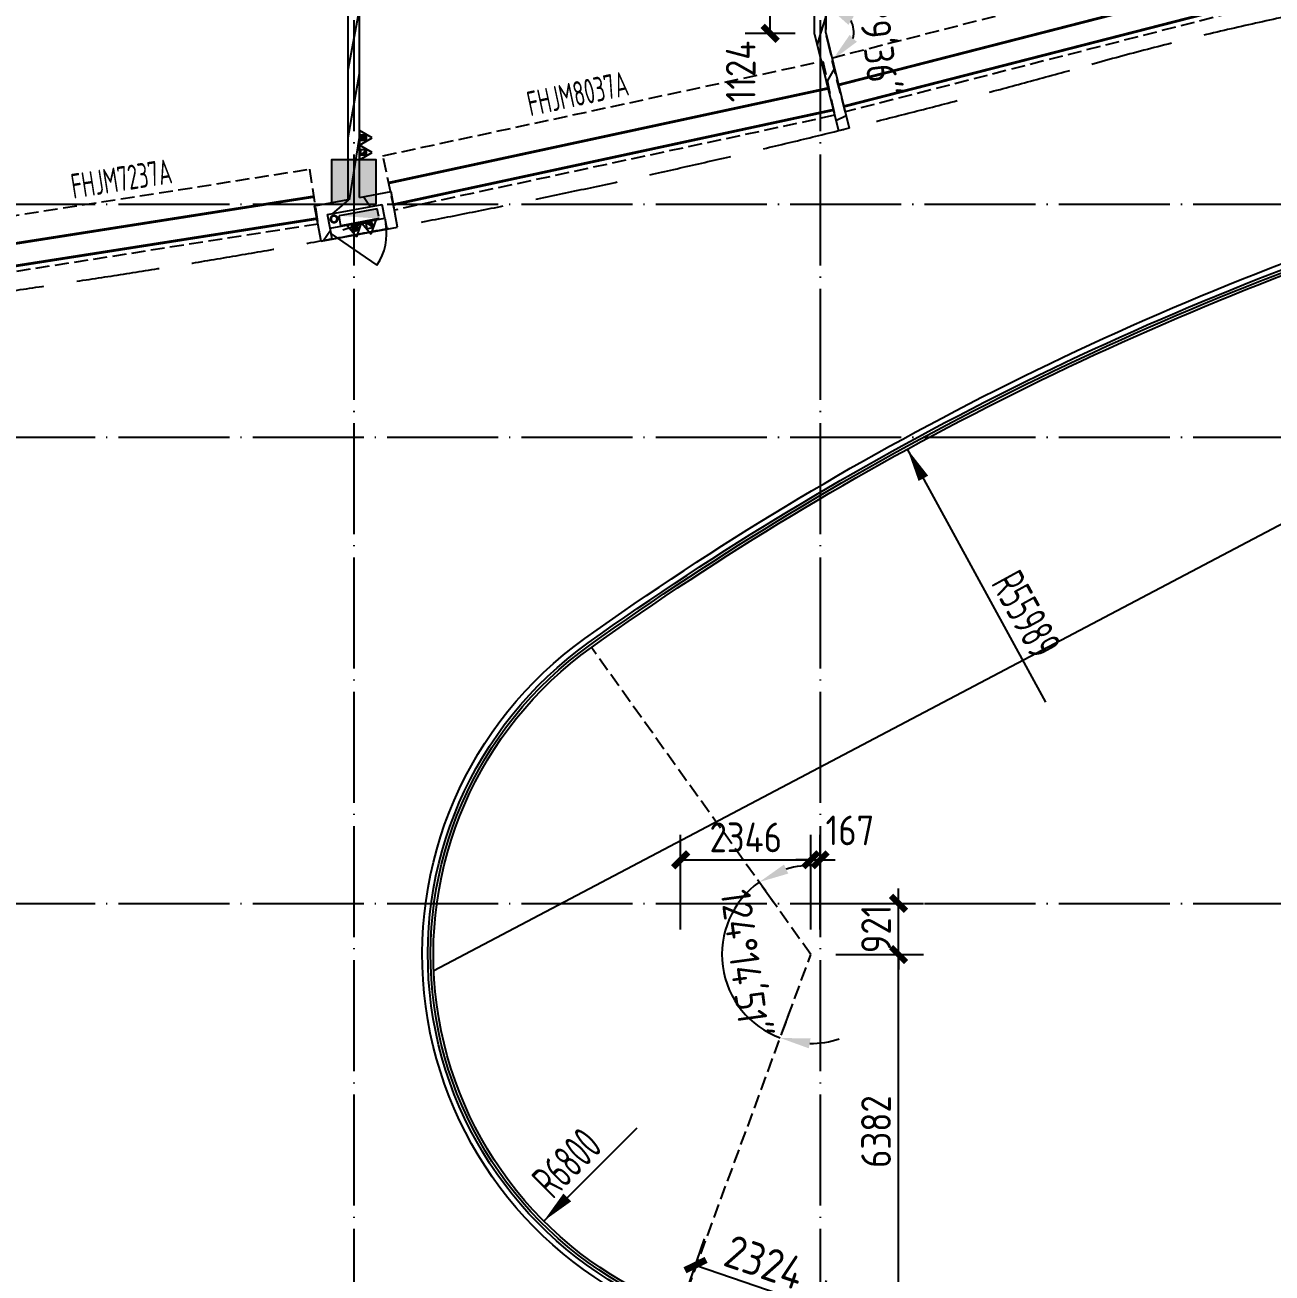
# Model space of a CAD drawing. Header units: inches. Extents: x 0 to 1813292486, y 0 to 3473589894.
# Drawn here: x 600542761 to 600565225, y 3473237557 to 3473260046 of the extents above; entities that cross this region are included whole.
import ezdxf
from ezdxf.enums import TextEntityAlignment as Align
from ezdxf.xclip import XClip

# ---------------------------------------------------------------- set-up
doc = ezdxf.new("R2010")
doc.units = ezdxf.units.IN
doc.header["$LTSCALE"] = 1000
doc.header["$MEASUREMENT"] = 0
doc.header["$XCLIPFRAME"] = 2
for name, pattern in [('AX-MALL-GIRD-200$0$DOTE', [2.4200000000000004, 2, -0.2, 0.02, -0.2]), ('AX-MALL-WALL-P02-QT$0$Ax-Dxs-Wall-P01-150$0$DASH', [0.35, 0.25, -0.1]), ('AX-MALL-WALL-P02-QT$0$DASH', [0.35, 0.25, -0.1]), ('AX-MALL-ZTKD-P02$0$DASH', [0.35, 0.25, -0.1])]:
    doc.linetypes.add(name, pattern=pattern)
for name, color, linetype in [('A-Anno-Note', 241, 'Continuous'), ('AX-MALL-DIM-P02$0$A-Anno-Dims', 3, 'Continuous'), ('AX-MALL-DIM-P02$0$A-Detl-Thin', 131, 'Continuous'), ('AX-MALL-GIRD-200$0$A-Grid', 222, 'AX-MALL-GIRD-200$0$DOTE'), ('AX-MALL-P02-200$0$A-Anno-Note', 241, 'Continuous'), ('AX-MALL-WALL-P02$0$A-Anno-Note', 241, 'Continuous'), ('AX-MALL-WALL-P02-QT$0$A-Detl-Fine', 152, 'Continuous'), ('AX-MALL-WALL-P02-QT$0$A-Detl-Thin', 131, 'Continuous'), ('AX-MALL-WALL-P02-QT$0$A-Hdrl', 31, 'Continuous'), ('AX-MALL-WALL-P02-QT$0$A-Wall', 2, 'Continuous'), ('AX-MALL-WALL-P02-QT$0$A-Wall-Patt', 13, 'Continuous'), ('AX-MALL-WALL-P02-QT$0$A-Wind', 4, 'Continuous'), ('AX-MALL-WORD-P02$0$A-Wind-Iden', 11, 'Continuous'), ('AX-MALL-ZTKD-P02$0$A-Anno-Dims', 3, 'Continuous'), ('AX-MALL-ZTKD-P02$0$A-Anno-Note', 241, 'Continuous'), ('AX-MALL-ZTKD-P02$0$A-Detl-Patt', 8, 'Continuous'), ('AX-MALL-ZTKD-P02$0$A-Detl-Thin', 131, 'Continuous'), ('PX-MALL-P02-LG$0$P-Exsh', 31, 'Continuous'), ('PX-MALL-P02-LG$0$P-Hydt-Boxx', 221, 'Continuous'), ('PX-MALL-P02-LG$0$P-Hydt-Pipe', 221, 'Continuous'), ('PX-MALL-P02-LG$0$P-Pipe-Risr', 7, 'Continuous'), ('PX-MALL-P02-LG$0$P-Pipe-Risr-Arch', 6, 'Continuous'), ('PX-MALL-P02-LG$0$P-Pipe-Risr-W100', 6, 'Continuous'), ('PX-MALL-P02-LG$0$P-Pipe-Risr-W50', 6, 'Continuous'), ('SX-MALL-WALL-L-1F~2F$0$S-COLU-LSZ', 30, 'Continuous'), ('SX-MALL-WALL-L-1F~2F$0$S-PATT-BMCO', 7, 'Continuous')]:
    doc.layers.add(name, color=color, linetype=linetype)
doc.styles.add('AX-MALL-DIM-P02$0$_TCH_DIM_T3', font='gbenor.shx')
doc.styles.add('AX-MALL-WORD-P02$0$_TCH_WINDOW', font='gbenor.shx', dxfattribs={"bigfont": 'gbcbig.shx'})
doc.styles.add('AX-MALL-ZTKD-P02$0$_TCH_DIM', font='gbenor.shx')
doc.styles.add('AX-MALL-ZTKD-P02$0$_TCH_DIM_T3', font='gbenor.shx')
doc.styles.add('PX-MALL-P02-LG$0$jzfz', font='gbenor.shx', dxfattribs={"bigfont": 'gbcbig.shx'})
doc.dimstyles.new('AX-MALL-DIM-P02$0$_TCH_ARCH&&180', dxfattribs={"dimtxt": 535.5, "dimasz": 270, "dimexe": 450, "dimexo": 450, "dimgap": 137.25, "dimtad": 1, "dimdec": 0, "dimzin": 0, "dimdsep": 46, "dimtxsty": 'AX-MALL-DIM-P02$0$_TCH_DIM_T3', "dimblk": 'AX-MALL-DIM-P02$0$_ArchTick', "dimcen": 0.09, "dimclrt": 7, "dimazin": 2, "dimtfac": 1, "dimtdec": 0, "dimtix": 1, "dimtmove": 2, "dimatfit": 3, "dimfxl": 500, "dimtolj": 1, "dimtzin": 0, "dimarcsym": 0})
doc.dimstyles.new('AX-MALL-DIM-P02$0$_TCH_ARROW&&180', dxfattribs={"dimtxt": 535.5, "dimasz": 540, "dimexe": 450, "dimexo": 450, "dimgap": 137.25, "dimtad": 1, "dimdec": 0, "dimzin": 0, "dimdsep": 46, "dimtxsty": 'AX-MALL-DIM-P02$0$_TCH_DIM_T3', "dimcen": 0.09, "dimclrt": 7, "dimaunit": 1, "dimadec": 3, "dimazin": 2, "dimtfac": 1, "dimtdec": 0, "dimtix": 1, "dimtmove": 2, "dimatfit": 3, "dimfxl": 500, "dimtolj": 1, "dimtzin": 0, "dimarcsym": 0})
doc.dimstyles.new('AX-MALL-ZTKD-P02$0$_TCH_ARCH&&180', dxfattribs={"dimtxt": 535.5, "dimasz": 270, "dimexe": 450, "dimexo": 450, "dimgap": 137.25, "dimtad": 1, "dimdec": 0, "dimzin": 0, "dimdsep": 46, "dimtxsty": 'AX-MALL-ZTKD-P02$0$_TCH_DIM_T3', "dimblk": 'AX-MALL-ZTKD-P02$0$_ArchTick', "dimcen": 0.09, "dimclrt": 7, "dimazin": 2, "dimtfac": 1, "dimtdec": 0, "dimtix": 1, "dimtmove": 2, "dimatfit": 3, "dimfxl": 500, "dimtolj": 1, "dimtzin": 0, "dimarcsym": 0})
doc.dimstyles.new('AX-MALL-ZTKD-P02$0$_TCH_ARCH&&200', dxfattribs={"dimtxt": 595, "dimasz": 300, "dimexe": 500, "dimexo": 500, "dimgap": 152.5, "dimtad": 1, "dimdec": 0, "dimzin": 0, "dimdsep": 46, "dimtxsty": 'AX-MALL-ZTKD-P02$0$_TCH_DIM_T3', "dimblk": 'AX-MALL-ZTKD-P02$0$_ArchTick', "dimcen": 0.09, "dimclrt": 7, "dimazin": 2, "dimtfac": 1, "dimtdec": 0, "dimtix": 1, "dimtmove": 2, "dimatfit": 3, "dimfxl": 500, "dimtolj": 1, "dimtzin": 0, "dimarcsym": 0})
doc.dimstyles.new('AX-MALL-ZTKD-P02$0$_TCH_ARROW&&180', dxfattribs={"dimtxt": 535.5, "dimasz": 540, "dimexe": 450, "dimexo": 450, "dimgap": 137.25, "dimtad": 1, "dimdec": 0, "dimzin": 0, "dimdsep": 46, "dimtxsty": 'AX-MALL-ZTKD-P02$0$_TCH_DIM_T3', "dimcen": 0.09, "dimclrt": 7, "dimaunit": 1, "dimadec": 3, "dimazin": 2, "dimtfac": 1, "dimtdec": 0, "dimtix": 1, "dimtmove": 2, "dimatfit": 3, "dimfxl": 500, "dimtolj": 1, "dimtzin": 0, "dimarcsym": 0})
pattern_1 = [(45, (0, 359.0227), (-353.55353201463, 353.55353201463), [])]

# ---------------------------------------------------------------- blocks, each defined once
blk = doc.blocks.new('AX-MALL-WORD-P02')
at = {"layer": 'AX-MALL-WORD-P02$0$A-Wind-Iden', "style": 'AX-MALL-WORD-P02$0$_TCH_WINDOW', "width": 0.7}
for s, rotation, p in [('FHJM7237A', 348.4862933891796, (600364822.6608801, 3473126559.997302)), ('FHJM8037A', 351.7240299376373, (600373055.3607888, 3473125075.704239))]:
    blk.add_text(s, height=446.25, rotation=rotation, dxfattribs=at).set_placement(p)
blk = doc.blocks.new('AX-MALL-GIRD-200')
at = {"layer": 'AX-MALL-GIRD-200$0$A-Grid'}
for p, q in [((600234020.7437632, 3473175185.804002), (600591916.7478616, 3473041859.04072)), ((600232554.5538701, 3473171250.033786), (600590450.5579685, 3473037923.270504)), ((600385888.4862964, 3473168630.679744), (600347158.9473472, 3473064666.952662)), ((600393760.0267293, 3473165698.299957), (600355030.4877801, 3473061734.572876)), ((600229622.1740841, 3473163378.493353), (600587518.1781827, 3473030051.730071))]:
    blk.add_line(p, q, dxfattribs=at)
blk = doc.blocks.new('*U98')
at = {"layer": 'AX-MALL-WALL-P02-QT$0$A-Detl-Fine', "color": 152, "linetype": 'AX-MALL-WALL-P02-QT$0$Ax-Dxs-Wall-P01-150$0$DASH'}
blk.add_lwpolyline([(-999.9999999790073, 13635.24923957816), (-999.9999999748687, 5746.176491496289), (2.140598098776536e-08, 5746.176491492563), (1.726743903418537e-08, 13635.24923958189)], close=True, dxfattribs=at)
at = {"layer": 'AX-MALL-WALL-P02-QT$0$A-Detl-Thin', "linetype": 'AX-MALL-WALL-P02-QT$0$Ax-Dxs-Wall-P01-150$0$DASH', "const_width": 49.99999999999998}
for points in [[(-899.999999978594, 5746.176491492563), (-899.9999999827326, 13635.24923957444)], [(-499.9999999748687, 5746.176491496289), (-499.9999999790073, 13635.24923957816)]]:
    blk.add_lwpolyline(points, dxfattribs=at)
blk = doc.blocks.new('*U99')
at = {"layer": 'AX-MALL-WALL-P02-QT$0$A-Detl-Fine', "color": 152, "linetype": 'AX-MALL-WALL-P02-QT$0$Ax-Dxs-Wall-P01-150$0$DASH'}
blk.add_lwpolyline([(-999.9999999779741, 13912.59448297669), (-999.9999999746584, 5802.625231522861), (2.161630163755035e-08, 5802.625231519136), (1.830062501539942e-08, 13912.59448298042)], close=True, dxfattribs=at)
at = {"layer": 'AX-MALL-WALL-P02-QT$0$A-Detl-Thin', "linetype": 'AX-MALL-WALL-P02-QT$0$Ax-Dxs-Wall-P01-150$0$DASH', "const_width": 49.99999999999998}
for points in [[(-899.9999999783837, 5802.625231519136), (-899.9999999816994, 13912.59448297297)], [(-499.9999999746584, 5802.625231522861), (-499.9999999779741, 13912.59448297669)]]:
    blk.add_lwpolyline(points, dxfattribs=at)
blk = doc.blocks.new('*U100')
at = {"layer": 'AX-MALL-WALL-P02-QT$0$A-Detl-Fine', "color": 152, "linetype": 'AX-MALL-WALL-P02-QT$0$Ax-Dxs-Wall-P01-150$0$DASH'}
blk.add_lwpolyline([(-999.9999999814985, 12966.52592328282), (-999.999999975133, 5675.210546644857), (2.11416590900626e-08, 5675.210546641131), (1.47762193591916e-08, 12966.52592328654)], close=True, dxfattribs=at)
at = {"layer": 'AX-MALL-WALL-P02-QT$0$A-Detl-Thin', "linetype": 'AX-MALL-WALL-P02-QT$0$Ax-Dxs-Wall-P01-150$0$DASH', "const_width": 49.99999999999998}
for points in [[(-899.9999999788583, 5675.210546641131), (-899.9999999852238, 12966.52592327909)], [(-499.9999999751331, 5675.210546644857), (-499.9999999814985, 12966.52592328282)]]:
    blk.add_lwpolyline(points, dxfattribs=at)
blk = doc.blocks.new('SX-MALL-WALL-L-1F~2F')
at = {"layer": 'SX-MALL-WALL-L-1F~2F$0$S-PATT-BMCO'}
h = blk.add_hatch(color=256, dxfattribs=at)
h.dxf.hatch_style = 1
h.paths.add_polyline_path([(600369900.2195773, 3473124566.712145), (600370179.4938425, 3473125316.382663), (600369429.823325, 3473125595.656928), (600369150.5490599, 3473124845.986411)])
at = {"layer": 'SX-MALL-WALL-L-1F~2F$0$S-COLU-LSZ'}
blk.add_lwpolyline([(600369900.2195773, 3473124566.712145), (600370179.4938425, 3473125316.382663), (600369429.823325, 3473125595.656928), (600369150.5490599, 3473124845.986411)], close=True, dxfattribs=at)
blk = doc.blocks.new('SX-MALL-WALL-L-2F~3F')
ref = blk.add_blockref('SX-MALL-WALL-L-1F~2F', (0, 0))
XClip(ref).set_block_clipping_path([(600349769.7341375, 3473074679.418533), (600357001.7302529, 3473071985.287766), (600356499.8725733, 3473070638.124951), (600359302.5086629, 3473069594.060767), (600362345.1765132, 3473077761.653201), (600381551.4312518, 3473070606.759726), (600391553.7259278, 3473066880.611454), (600387749.827644, 3473056669.608357), (600391632.1759799, 3473055223.319679), (600395635.5522461, 3473065969.791956), (600406982.2408491, 3473061742.817497), (600403058.8006672, 3473051210.921831), (600412723.2437257, 3473047610.6332), (600445093.3740637, 3473134503.466942), (600393055.2444371, 3473153889.197227), (600387463.4997383, 3473138878.984498), (600380158.3525343, 3473141600.366193), (600382830.751978, 3473148774.027779), (600388210.8522022, 3473146769.782572), (600390696.2253517, 3473153441.399696), (600277474.697425, 3473195619.741203), (600273446.9822528, 3473184807.934726), (600257129.111771, 3473190886.82031), (600241575.9633431, 3473149136.690594), (600258197.8999482, 3473142944.531458), (600255239.7303221, 3473135003.762026), (600263182.3271956, 3473132044.911624), (600260741.6763649, 3473125493.34496), (600269350.4970673, 3473122286.306632), (600271511.1407766, 3473128086.235537), (600286270.1853781, 3473122588.058336), (600284109.5416689, 3473116788.129431), (600282580.7823727, 3473112684.400902), (600291840.7574171, 3473109234.788475), (600290827.7957876, 3473106515.642598), (600293360.405141, 3473105572.171298), (600294731.2544166, 3473109252.0137), (600323175.4764534, 3473098655.706329), (600321336.3302773, 3473093718.790065), (600344750.773286, 3473084996.222976), (600341987.4689643, 3473077578.540671), (600344583.6790427, 3473076611.376234), (600346015.5062013, 3473080454.904757), (600351201.5612961, 3473078522.947055)])
blk = doc.blocks.new('SX-MALL-WALL-2F~3F')
blk.add_blockref('SX-MALL-WALL-L-2F~3F', (0, 0))
blk = doc.blocks.new('AX-MALL-WALL-P02-QT$0$$DorLib2D$00000114')
at = {"color": 0}
blk.add_line((0.4999999999999964, 3.552713678800501e-15), (-0.2071067811864751, 0.7071067811864857), dxfattribs=at)
blk.add_arc((0.5000000000013856, -1.154631945610163e-12), 1.000000000001696, 135, 180, dxfattribs=at)
blk = doc.blocks.new('AX-MALL-WALL-P02-QT')
at = {"layer": 'AX-MALL-WALL-P02-QT$0$A-Wall-Patt'}
h = blk.add_hatch(dxfattribs=at)
h.set_pattern_fill('普通砖', color=256, scale=200, style=0)
h.set_pattern_definition(pattern_1)
h.paths.add_polyline_path([(600369543.2876168, 3473124737.049262), (600369661.0478497, 3473124784.061209), (600374611.1206317, 3473138071.800492), (600374493.5215685, 3473138329.036688), (600369460.7225039, 3473124819.230917)])
h = blk.add_hatch(dxfattribs=at)
h.set_pattern_fill('普通砖', color=256, scale=200, style=0)
h.set_pattern_definition(pattern_1)
h.paths.add_polyline_path([(600378372.833963, 3473124680.11037), (600378568.7252947, 3473124633.038206), (600381627.3836284, 3473132843.554748), (600381509.7845654, 3473133100.790944)])
h = blk.add_hatch(dxfattribs=at)
h.set_pattern_fill('普通砖', color=256, scale=200, style=0)
h.set_pattern_definition(pattern_1)
h.paths.add_polyline_path([(600368740.8239402, 3473124285.67719), (600368972.394834, 3473124448.080765), (600369015.6244086, 3473124694.314808), (600368853.2208339, 3473124925.885702)])
h = blk.add_hatch(dxfattribs=at)
h.set_pattern_fill('普通砖', color=256, scale=200, style=0)
h.set_pattern_definition(pattern_1)
h.paths.add_polyline_path([(600368853.2208339, 3473124925.885702), (600369015.6244086, 3473124694.314808), (600369508.0924972, 3473124607.855659), (600369543.287617, 3473124737.049262), (600369460.7225039, 3473124819.230917)])
h = blk.add_hatch(dxfattribs=at)
h.set_pattern_fill('普通砖', color=256, scale=200, style=0)
h.set_pattern_definition(pattern_1)
h.paths.add_polyline_path([(600369543.2876168, 3473124737.049262), (600369508.0924972, 3473124607.855659), (600370000.56058, 3473124521.39651), (600370232.1314738, 3473124683.800085), (600369661.0478497, 3473124784.061209)])
h = blk.add_hatch(dxfattribs=at)
h.set_pattern_fill('普通砖', color=256, scale=200, style=0)
h.set_pattern_definition(pattern_1)
h.paths.add_polyline_path([(600369957.3310056, 3473124275.162467), (600370119.7345803, 3473124043.591573), (600370232.1314738, 3473124683.800085), (600370000.56058, 3473124521.39651)])
h = blk.add_hatch(dxfattribs=at)
h.set_pattern_fill('普通砖', color=256, scale=200, style=0)
h.set_pattern_definition(pattern_1)
h.paths.add_polyline_path([(600378568.7252947, 3473124633.038206), (600378372.833963, 3473124680.11037), (600378166.9305595, 3473122898.317125), (600378365.6083838, 3473122875.357985)])
h = blk.add_hatch(dxfattribs=at)
h.set_pattern_fill('普通砖', color=256, scale=200, style=0)
h.set_pattern_definition(pattern_1)
h.paths.add_polyline_path([(600368740.8239402, 3473124285.67719), (600368937.8111745, 3473124251.093531), (600368972.394834, 3473124448.080765)])
h = blk.add_hatch(dxfattribs=at)
h.set_pattern_fill('普通砖', color=256, scale=200, style=0)
h.set_pattern_definition(pattern_1)
h.paths.add_polyline_path([(600369957.3310056, 3473124275.162467), (600369922.7473462, 3473124078.175233), (600370119.7345803, 3473124043.591573)])
at = {"layer": 'AX-MALL-WALL-P02-QT$0$A-Detl-Thin', "linetype": 'AX-MALL-WALL-P02-QT$0$DASH', "ltscale": 6}
blk.add_lwpolyline([(600413236.9034463, 3473110738.209711, 0.1421479601855037), (600382859.7389942, 3473122426.083426, -0.04773146423047056), (600354168.1120361, 3473127655.53654)], format="xyb", dxfattribs=at)
at = {"layer": 'AX-MALL-WALL-P02-QT$0$A-Detl-Thin'}
for points in [[(600369767.7318531, 3473102371.49379), (600367964.6814833, 3473103846.550219, -0.6024453027257787), (600370692.3427091, 3473115918.761879, -0.07717438678337105), (600387830.6479943, 3473117813.75493, -0.001719402908282986), (600387832.0219703, 3473117813.689812, -0.2492662085788735), (600394954.7520286, 3473113550.177399, -0.3165253542967977), (600393734.6337806, 3473099332.46014, -0.2124222314922861), (600387741.7898631, 3473096411.883018, -0.1667646970596117)], [(600369891.6548932, 3473102528.514149), (600368093.1062446, 3473103999.887767, -0.6023313618622366), (600370744.5606759, 3473115725.698977, -0.07717438678380464), (600387821.8667945, 3473117613.947797, -0.249214691975866), (600394782.6373634, 3473113448.297965, -0.3164939084309711), (600393581.4983156, 3473099461.105114, -0.2123272628802379), (600387737.7273809, 3473096611.863425, -0.1667159817688597)]]:
    blk.add_lwpolyline(points, format="xyb", close=True, dxfattribs=at)
at = {"layer": 'AX-MALL-WALL-P02-QT$0$A-Hdrl', "ltscale": 10}
for points in [[(600369829.6945316, 3473102450.003022), (600368028.8906273, 3473103923.221641, -0.6023889500779563), (600370718.4516927, 3473115822.230427, -0.0771743867829834), (600387826.2573948, 3473117713.851364, -0.2492311212833846), (600394868.5304997, 3473113499.509852, -0.003901151414221568), (600394868.9284191, 3473113498.838733, -0.3164994201084477), (600393658.0660437, 3473099396.782622, -0.2123638829802201), (600387740.1133784, 3473096511.885527, -0.1667435457491845)], [(600369860.6750095, 3473102489.258342), (600368060.9976183, 3473103961.555373, -0.6023603132695018), (600370731.5061842, 3473115773.964703, -0.07717438678312605), (600387824.0620944, 3473117663.89958, -0.2492311212932959), (600394825.7223529, 3473113473.674555, -0.3164994201064225), (600393619.7821817, 3473099428.943871, -0.2123628137701481), (600387738.3930068, 3473096561.855932, -0.1667251143197027)]]:
    blk.add_lwpolyline(points, format="xyb", close=True, dxfattribs=at)
at = {"layer": 'AX-MALL-WALL-P02-QT$0$A-Wall'}
for p, q in [((600369460.7225039, 3473124819.230917), (600374493.5215685, 3473138329.036688)), ((600369661.0478497, 3473124784.061209), (600374611.1206317, 3473138071.800492)), ((600378372.833963, 3473124680.11037), (600381509.7845654, 3473133100.790944)), ((600378568.7252947, 3473124633.038206), (600381627.3836284, 3473132843.554748)), ((600368740.8239402, 3473124285.67719), (600368853.2208339, 3473124925.885702)), ((600368853.2208339, 3473124925.885702), (600369460.7225039, 3473124819.230917)), ((600368972.394834, 3473124448.080765), (600369015.6244086, 3473124694.314808)), ((600369015.6244086, 3473124694.314808), (600369508.0924972, 3473124607.855659)), ((600369661.0478497, 3473124784.061209), (600370232.1314738, 3473124683.800085)), ((600370119.7345803, 3473124043.591573), (600370232.1314738, 3473124683.800085)), ((600378372.833963, 3473124680.11037), (600378166.9305595, 3473122898.317125)), ((600368937.8111745, 3473124251.093531), (600368972.394834, 3473124448.080765)), ((600369508.0924972, 3473124607.855659), (600370000.56058, 3473124521.39651)), ((600369957.3310056, 3473124275.162467), (600370000.56058, 3473124521.39651)), ((600378568.7252947, 3473124633.038206), (600378365.6083838, 3473122875.357985)), ((600368740.8239402, 3473124285.67719), (600368937.8111745, 3473124251.093531)), ((600369957.3310056, 3473124275.162467), (600369922.7473462, 3473124078.175233)), ((600369922.7473462, 3473124078.175233), (600370119.7345803, 3473124043.591573)), ((600378365.6083838, 3473122875.357985), (600378166.9305595, 3473122898.317125))]:
    blk.add_line(p, q, dxfattribs=at)
at = {"layer": 'AX-MALL-WALL-P02-QT$0$A-Wind'}
for p, q in [((600368972.394834, 3473124448.080765), (600369957.3310058, 3473124275.162467)), ((600368937.8111744, 3473124251.093531), (600369922.7473462, 3473124078.175233))]:
    blk.add_line(p, q, dxfattribs=at)
at = {"layer": 'AX-MALL-WALL-P02-QT$0$A-Detl-Thin'}
blk.add_blockref('SX-MALL-WALL-2F~3F', (0, 0), dxfattribs=at)
at = {"layer": 'AX-MALL-WALL-P02-QT$0$A-Detl-Thin', "color": 5, "xscale": -1}
for name, p, rotation in [('*U100', (600356289.1216984, 3473128161.860619), 258.4862933640163), ('*U99', (600364575.5712051, 3473126174.047838), 261.7240299097404), ('*U98', (600372791.3524995, 3473124774.138426), 263.9496563194079)]:
    blk.add_blockref(name, p, dxfattribs=dict(at, rotation=rotation))
at = {"layer": 'AX-MALL-WALL-P02-QT$0$A-Wind'}
blk.add_blockref('AX-MALL-GIRD-200', (0, 0), dxfattribs=at)
at = {"layer": 'AX-MALL-WALL-P02-QT$0$A-Wind', "xscale": -1000, "yscale": -1000, "zscale": 200, "rotation": 350.0424613877968}
blk.add_blockref('AX-MALL-WALL-P02-QT$0$$DorLib2D$00000114', (600369447.5710901, 3473124263.127999), dxfattribs=at)
blk = doc.blocks.new('AX-MALL-WALL-P02')
at = {"layer": 'AX-MALL-WALL-P02$0$A-Anno-Note'}
blk.add_blockref('AX-MALL-WORD-P02', (0, 0), dxfattribs=at)
blk.add_blockref('AX-MALL-WALL-P02-QT', (0, 0), dxfattribs=at)
blk = doc.blocks.new('PX-MALL-P02-LG$0$XHS1')
at = {"layer": 'PX-MALL-P02-LG$0$P-Hydt-Boxx', "ltscale": 0.7}
for p, q in [((350.0030006170273, 240), (-349.9969996213913, 240)), ((-349.9969997406006, 239.9999995231628), (-349.9969996213913, 60)), ((350.0030006170273, 240), (-332.898939371109, 327.2950124740601)), ((350.0030006170273, 60), (-349.996999502182, 60)), ((350.0030003786087, 200), (350.003000497818, 60))]:
    blk.add_line(p, q, dxfattribs=at)
blk.add_solid([(350.0030006170273, 240), (350.0030002593994, 60.00000047683716), (-349.9969996213913, 60)], dxfattribs=at)
blk = doc.blocks.new('PX-MALL-P02-LG$0$MHQ')
at = {"layer": 'PX-MALL-P02-LG$0$P-Exsh', "ltscale": 0.7}
h = blk.add_hatch(dxfattribs=at)
h.set_pattern_fill('ANSI31', color=256, scale=25, style=0)
h.set_pattern_definition([(45, (-160019.2306599375, -42228.3236173685), (-28.0633003783411, 28.0633003783411), [])])
h.paths.add_polyline_path([(-75.0000000015425, 185.1731819980414), (75, 185.1731819980414), (75, 35.17318199802685), (-75.0000000015425, 35.17318199802685)])
for points in [[(0, 346.4101615137042), (-200, -1.455191522836685e-11), (200, -1.455191522836685e-11)], [(0, 346.4101615137042), (-200, -1.455191522836685e-11), (200, -1.455191522836685e-11)], [(0, 346.4101615137042), (-200, -1.455191522836685e-11), (200, -1.455191522836685e-11)], [(-75.0000000015425, 185.1731819980414), (75, 185.1731819980414), (75, 35.17318199802685), (-75.0000000015425, 35.17318199802685)]]:
    blk.add_lwpolyline(points, close=True, dxfattribs=at)
blk = doc.blocks.new('PX-MALL-P02-LG$0$20200929200250')
at = {"layer": 'PX-MALL-P02-LG$0$P-Exsh', "ltscale": 0.7, "xscale": 0.6600000001490116, "yscale": 0.6600000001490116, "zscale": 0.6600000001490116}
for p in [(-132.0000001192093, 40), (131.9999997615814, 40)]:
    blk.add_blockref('PX-MALL-P02-LG$0$MHQ', p, dxfattribs=at)
blk = doc.blocks.new('PX-MALL-P02-LG$0$20211220143732')
at = {"layer": 'PX-MALL-P02-LG$0$P-Exsh'}
blk.add_blockref('PX-MALL-P02-LG$0$20200929200250', (-374.9999999407155, 219.6219584928522), dxfattribs=at)
at = {"layer": 'PX-MALL-P02-LG$0$P-Hydt-Boxx', "ltscale": 0.7, "xscale": -1}
blk.add_blockref('PX-MALL-P02-LG$0$XHS1', (-349.9969999989844, 0), dxfattribs=at)
blk = doc.blocks.new('PX-MALL-P02-LG$0$P-Risr')
at = {"layer": 'PX-MALL-P02-LG$0$P-Pipe-Risr-W50'}
h = blk.add_hatch(color=0, dxfattribs=at)
edge = h.paths.add_edge_path()
edge.add_ellipse((0, 0), major_axis=(47.05795628796547, 47.05795628796547), ratio=0.9999999999999695, start_angle=225.0000000000009, end_angle=405.0000000000009, ccw=False)
edge.add_ellipse((0, 0), major_axis=(47.05795628796764, 47.05795628796764), ratio=0.9999999999998785, start_angle=133.9675974886221, end_angle=225.0000000000035, ccw=False)
edge.add_line((-66.53919663240958, 1.199087783927098), (-54.4367953546693, 1.199087783927098))
edge.add_ellipse((0, 0), major_axis=(-38.50196423560672, 38.50196423560672), ratio=0.9999999999999859, start_angle=43.73814098242129, end_angle=134.9999999999996)
edge.add_ellipse((0, 0), major_axis=(38.50196423561096, 38.50196423561096), ratio=0.9999999999998216, start_angle=225.0000000000051, end_angle=405.0000000000051)
edge.add_ellipse((0, 0), major_axis=(38.50196423560679, 38.50196423560679), ratio=0.9999999999999831, start_angle=45.00000000000048, end_angle=133.7381409824204)
edge.add_line((-54.43679535467527, 1.199087783927098), (-66.53919663241555, 1.199087783927098))
edge.add_ellipse((0, 0), major_axis=(-47.05795628796762, 47.05795628796762), ratio=0.9999999999998742, start_angle=-45.00000000000358, end_angle=43.967597488629224, ccw=False)
at = {"layer": 'PX-MALL-P02-LG$0$P-Pipe-Risr-Arch', "ltscale": 0.7}
blk.add_circle((0, 0), 59.29000000000001, dxfattribs=at)
at = {"layer": 'PX-MALL-P02-LG$0$P-Pipe-Risr-W100', "color": 0, "const_width": 15}
blk.add_lwpolyline([(-75, 0, 1), (75, 0, 1)], format="xyb", close=True, dxfattribs=at)
at = {"layer": 'PX-MALL-P02-LG$0$P-Pipe-Risr-W50'}
blk.add_circle((0, 0), 54.45000000000001, dxfattribs=at)
at = {"layer": 'PX-MALL-P02-LG$0$P-Pipe-Risr', "style": 'PX-MALL-P02-LG$0$jzfz', "width": 0.6, "flags": 1}
for tag, p in [('SYS-MARK', (0.3310501334344735, -45.65933377496549)), ('RANGE', (0.3337570973526454, -45.67887874227017))]:
    blk.add_attdef(tag, text='', height=0.015625, dxfattribs=at).set_placement(p, align=Align.MIDDLE)
blk = doc.blocks.new('PX-MALL-P02-LG')
at = {"layer": 'PX-MALL-P02-LG$0$P-Exsh'}
for name, p, rotation in [('PX-MALL-P02-LG$0$20200929200250', (600369953.0443887, 3473125682.465493), 249.5681612564811), ('PX-MALL-P02-LG$0$20211220143732', (600369212.6116432, 3473124659.731144), 170.0424619202575)]:
    blk.add_blockref(name, p, dxfattribs=dict(at, rotation=rotation))
at = {"layer": 'PX-MALL-P02-LG$0$P-Hydt-Pipe', "color": 221, "xscale": -0.9999999999999962, "rotation": 260.0424613076842}
blk.add_blockref('PX-MALL-P02-LG$0$P-Risr', (600369096.8261955, 3473124578.52936), dxfattribs=at)
blk = doc.blocks.new('AX-MALL-ZTKD-P02$0$_ArchTick')
at = {"color": 0, "linetype": 'ByBlock', "const_width": 0.4}
blk.add_lwpolyline([(-0.5, -0.5), (0.5, 0.5)], dxfattribs=at)
blk = doc.blocks.new('*D1782')
at = {"layer": 'AX-MALL-ZTKD-P02$0$A-Anno-Dims', "color": 0, "lineweight": -2, "transparency": 16777216}
for p, q in [((600368409.7037199, 3473104386.883941), (600368935.2007518, 3473105029.230633)), ((600368618.6032767, 3473104642.234459), (600370417.1519256, 3473103170.860842)), ((600370208.2523687, 3473102915.510324), (600370733.7494006, 3473103557.857016))]:
    blk.add_line(p, q, dxfattribs=at)
at = {"layer": 'AX-MALL-ZTKD-P02$0$A-Anno-Dims', "color": 0, "lineweight": -2, "transparency": 16777216, "xscale": 300, "yscale": 300, "zscale": 300}
for p, rotation in [((600368618.6032767, 3473104642.234459), 140.7137645201821), ((600370417.1519256, 3473103170.860842), 320.7137645201821)]:
    blk.add_blockref('AX-MALL-ZTKD-P02$0$_ArchTick', p, dxfattribs=dict(at, rotation=rotation))
at = {"layer": 'AX-MALL-ZTKD-P02$0$A-Anno-Dims', "color": 7, "transparency": 16777216, "insert": (600369802.8153288, 3473104254.844207), "char_height": 595, "attachment_point": 5, "rotation": 320.71376452018205, "style": 'AX-MALL-ZTKD-P02$0$_TCH_DIM_T3'}
blk.add_mtext('\\A1;2324', dxfattribs=at)
blk = doc.blocks.new('*D1783')
at = {"layer": 'AX-MALL-ZTKD-P02$0$A-Anno-Dims', "color": 0, "lineweight": -2, "transparency": 16777216}
for p, q in [((600372941.6612138, 3473109004.46855), (600374420.8374962, 3473108453.431982)), ((600371771.1224887, 3473102629.718793), (600373999.14783, 3473108610.523756)), ((600370713.6358725, 3473103023.663588), (600372192.8121549, 3473102472.627019))]:
    blk.add_line(p, q, dxfattribs=at)
at = {"layer": 'AX-MALL-ZTKD-P02$0$A-Anno-Dims', "color": 0, "lineweight": -2, "transparency": 16777216, "xscale": 270, "yscale": 270, "zscale": 270}
for p, rotation in [((600373999.14783, 3473108610.523756), 69.5681613278553), ((600371771.1224887, 3473102629.718793), 249.5681613278553)]:
    blk.add_blockref('AX-MALL-ZTKD-P02$0$_ArchTick', p, dxfattribs=dict(at, rotation=rotation))
at = {"layer": 'AX-MALL-ZTKD-P02$0$A-Anno-Dims', "color": 7, "transparency": 16777216, "insert": (600372505.6144595, 3473105761.503872), "char_height": 535.5, "attachment_point": 5, "rotation": 69.5681613278553, "style": 'AX-MALL-ZTKD-P02$0$_TCH_DIM_T3'}
blk.add_mtext('\\A1;6382', dxfattribs=at)
blk = doc.blocks.new('*D1784')
at = {"layer": 'AX-MALL-ZTKD-P02$0$A-Anno-Dims', "color": 0, "lineweight": -2, "transparency": 16777216}
for p, q in [((600373263.3322929, 3473109867.947054), (600374742.5085753, 3473109316.910486)), ((600374320.8189092, 3473109474.00226), (600374415.0739737, 3473109727.01606)), ((600373999.14783, 3473108610.523757), (600374320.8189092, 3473109474.00226)), ((600372941.6612136, 3473109004.468551), (600374420.8374962, 3473108453.431983)), ((600373999.14783, 3473108610.523757), (600373904.8927655, 3473108357.509957))]:
    blk.add_line(p, q, dxfattribs=at)
at = {"layer": 'AX-MALL-ZTKD-P02$0$A-Anno-Dims', "color": 0, "lineweight": -2, "transparency": 16777216, "xscale": 270, "yscale": 270, "zscale": 270}
for p, rotation in [((600374320.8189092, 3473109474.00226), 249.5681613275259), ((600373999.14783, 3473108610.523757), 69.56816132752594)]:
    blk.add_blockref('AX-MALL-ZTKD-P02$0$_ArchTick', p, dxfattribs=dict(at, rotation=rotation))
at = {"layer": 'AX-MALL-ZTKD-P02$0$A-Anno-Dims', "color": 7, "transparency": 16777216, "insert": (600373780.4626707, 3473109183.645605), "char_height": 535.5, "attachment_point": 5, "rotation": 69.56816132752593, "style": 'AX-MALL-ZTKD-P02$0$_TCH_DIM_T3'}
blk.add_mtext('\\A1;921', dxfattribs=at)
blk = doc.blocks.new('*D1785')
at = {"layer": 'AX-MALL-ZTKD-P02$0$A-Anno-Dims', "color": 0, "lineweight": -2, "transparency": 16777216}
for p, q in [((600370478.223363, 3473110402.382397), (600371073.5092672, 3473112000.339483)), ((600370916.4174927, 3473111578.649817), (600373115.2574508, 3473110759.517412)), ((600372677.0633211, 3473109583.249991), (600373272.3492253, 3473111181.207078))]:
    blk.add_line(p, q, dxfattribs=at)
at = {"layer": 'AX-MALL-ZTKD-P02$0$A-Anno-Dims', "color": 0, "lineweight": -2, "transparency": 16777216, "xscale": 270, "yscale": 270, "zscale": 270}
for p, rotation in [((600370916.4174927, 3473111578.649817), 159.5681613031949), ((600373115.2574508, 3473110759.517412), 339.5681613031949)]:
    blk.add_blockref('AX-MALL-ZTKD-P02$0$_ArchTick', p, dxfattribs=dict(at, rotation=rotation))
at = {"layer": 'AX-MALL-ZTKD-P02$0$A-Anno-Dims', "color": 7, "transparency": 16777216, "insert": (600372157.2200687, 3473111548.604314), "char_height": 535.5, "attachment_point": 5, "rotation": 339.56816130319487, "style": 'AX-MALL-ZTKD-P02$0$_TCH_DIM_T3'}
blk.add_mtext('\\A1;2346', dxfattribs=at)
blk = doc.blocks.new('*D1786')
at = {"layer": 'AX-MALL-ZTKD-P02$0$A-Anno-Dims', "color": 0, "lineweight": -2, "transparency": 16777216}
for p, q in [((600372677.0633215, 3473109583.249991), (600373272.3492252, 3473111181.207078)), ((600372833.7757734, 3473109524.870005), (600373429.0616771, 3473111122.827092)), ((600373115.2574509, 3473110759.517413), (600372862.2436513, 3473110853.772477)), ((600373115.2574509, 3473110759.517413), (600373271.9699029, 3473110701.137426)), ((600373271.9699029, 3473110701.137426), (600373524.9837025, 3473110606.882361))]:
    blk.add_line(p, q, dxfattribs=at)
at = {"layer": 'AX-MALL-ZTKD-P02$0$A-Anno-Dims', "color": 0, "lineweight": -2, "transparency": 16777216, "xscale": 270, "yscale": 270, "zscale": 270}
for p, rotation in [((600373115.2574509, 3473110759.517413), 339.5681613097179), ((600373271.9699029, 3473110701.137426), 159.568161309718)]:
    blk.add_blockref('AX-MALL-ZTKD-P02$0$_ArchTick', p, dxfattribs=dict(at, rotation=rotation))
at = {"layer": 'AX-MALL-ZTKD-P02$0$A-Anno-Dims', "color": 7, "transparency": 16777216, "insert": (600373959.8517153, 3473111011.5302), "char_height": 535.5, "attachment_point": 5, "rotation": 339.568161309718, "style": 'AX-MALL-ZTKD-P02$0$_TCH_DIM_T3'}
blk.add_mtext('\\A1;167', dxfattribs=at)
blk = doc.blocks.new('*D1787')
at = {"layer": 'AX-MALL-ZTKD-P02$0$A-Anno-Dims', "color": 0, "lineweight": -2, "transparency": 16777216}
for p, q in [((600372125.086744, 3473110621.548347), (600372219.0790844, 3473110274.035124)), ((600371535.3533589, 3473108013.507169), (600371769.7168161, 3473108286.772187))]:
    blk.add_line(p, q, dxfattribs=at)
for start, end in [(66.33408209886318, 85.73441047820928), (105.1347388575554, 229.3822350434175), (248.7825634227636, 268.1828918021097)]:
    blk.add_arc((600372519.9715478, 3473109161.560326), 1602.448025465012, start, end, dxfattribs=at)
at = {"layer": 'AX-MALL-ZTKD-P02$0$A-Anno-Dims', "color": 0, "transparency": 16777216}
for points in [[(600372647.6851714, 3473110669.974095), (600372630.6375406, 3473110849.164994), (600372101.588659, 3473110708.426652)], [(600371893.7899002, 3473107590.524673), (600371986.2747674, 3473107744.947953), (600371476.7624946, 3473107945.190914)]]:
    blk.add_solid(points, dxfattribs=at)
at = {"layer": 'AX-MALL-ZTKD-P02$0$A-Anno-Dims', "color": 7, "transparency": 16777216, "insert": (600371352.0106796, 3473109425.661032), "char_height": 535.5, "attachment_point": 5, "rotation": 257.2584869303861, "style": 'AX-MALL-ZTKD-P02$0$_TCH_DIM_T3'}
blk.add_mtext('\\A1;124°14\'51"', dxfattribs=at)
blk = doc.blocks.new('AX-MALL-DIM-P02$0$_ArchTick')
at = {"color": 0, "linetype": 'ByBlock', "const_width": 0.4}
blk.add_lwpolyline([(-0.5, -0.5), (0.5, 0.5)], dxfattribs=at)
blk = doc.blocks.new('*D1582')
at = {"layer": 'AX-MALL-DIM-P02$0$A-Anno-Dims', "color": 0, "lineweight": -2, "transparency": 16777216}
for p, q in [((600378441.424984, 3473125866.83148), (600377597.038299, 3473126181.390297)), ((600377626.3929433, 3473124971.133105), (600378018.727965, 3473126024.298523)), ((600378049.0899624, 3473124813.666062), (600377204.7032772, 3473125128.224879))]:
    blk.add_line(p, q, dxfattribs=at)
at = {"layer": 'AX-MALL-DIM-P02$0$A-Anno-Dims', "color": 0, "lineweight": -2, "transparency": 16777216, "xscale": 270, "yscale": 270, "zscale": 270}
for p, rotation in [((600378018.727965, 3473126024.298523), 69.56816128986058), ((600377626.3929433, 3473124971.133105), 249.5681612898606)]:
    blk.add_blockref('AX-MALL-DIM-P02$0$_ArchTick', p, dxfattribs=dict(at, rotation=rotation))
at = {"layer": 'AX-MALL-DIM-P02$0$A-Anno-Dims', "color": 7, "transparency": 16777216, "insert": (600376888.6319964, 3473124511.808181), "char_height": 535.5, "attachment_point": 5, "rotation": 69.56816128986058, "style": 'AX-MALL-DIM-P02$0$_TCH_DIM_T3'}
blk.add_mtext('\\A1;1124', dxfattribs=at)
blk = doc.blocks.new('*D1583')
at = {"layer": 'AX-MALL-DIM-P02$0$A-Anno-Dims', "color": 0, "lineweight": -2, "transparency": 16777216}
for p, q in [((600378713.941458, 3473125022.849548), (600378588.268039, 3473124685.497817)), ((600378520.9724064, 3473124219.806698), (600378562.298858, 3473124577.426782))]:
    blk.add_line(p, q, dxfattribs=at)
blk.add_arc((600378568.7252948, 3473124633.038206), 505.9815107584, 327.908405216114, 5.067914655877539, dxfattribs=at)
at = {"layer": 'AX-MALL-DIM-P02$0$A-Anno-Dims', "color": 0, "transparency": 16777216}
for points in [[(600379001.1533272, 3473124623.173352), (600379144.3042064, 3473124732.296337), (600378745.3598132, 3473125107.187483)], [(600379036.3630228, 3473124283.097904), (600378958.4225047, 3473124445.34856), (600378510.6407936, 3473124130.401678)]]:
    blk.add_solid(points, dxfattribs=at)
at = {"layer": 'AX-MALL-DIM-P02$0$A-Anno-Dims', "color": 7, "transparency": 16777216, "insert": (600379454.4923475, 3473124420.190749), "char_height": 535.5, "attachment_point": 5, "rotation": 256.4881599264597, "style": 'AX-MALL-DIM-P02$0$_TCH_DIM_T3'}
blk.add_mtext('\\A1;166°9\'36"', dxfattribs=at)
blk = doc.blocks.new('AX-MALL-ZTKD-P02')
at = {"layer": 'AX-MALL-ZTKD-P02$0$A-Anno-Dims'}
for points in [[(600377413.0824392, 3473116494.36337, 198, 0, 0), (600377326.9587954, 3473117088.150131, 0, 0, 0)], [(600366878.3066989, 3473106590.253706, 198, 0, 0), (600366332.3391329, 3473106341.417582, 0, 0, 0)]]:
    blk.add_lwpolyline(points, format="xyseb", dxfattribs=at)
for points in [[(600378073.363708, 3473111941.998199), (600377384.374558, 3473116692.29229), (600377326.9587954, 3473117088.150131)], [(600368486.9426509, 3473107323.423148), (600366696.3175102, 3473106507.308331), (600366332.3391329, 3473106341.417582)]]:
    blk.add_lwpolyline(points, dxfattribs=at)
at = {"layer": 'AX-MALL-ZTKD-P02$0$A-Detl-Patt', "linetype": 'AX-MALL-ZTKD-P02$0$DASH'}
for p, q in [((600372519.9715482, 3473109161.560325), (600370744.5606768, 3473115725.698977)), ((600368093.1062454, 3473103999.887768), (600372519.9715482, 3473109161.560325))]:
    blk.add_line(p, q, dxfattribs=at)
at = {"layer": 'AX-MALL-ZTKD-P02$0$A-Detl-Patt'}
blk.add_lwpolyline([(600366052.247164, 3473111261.212987), (600389128.5874265, 3473114244.293924), (600396273.359346, 3473109319.397814)], dxfattribs=at)
at = {"layer": 'AX-MALL-ZTKD-P02$0$A-Detl-Thin'}
blk.add_lwpolyline([(600369891.6548935, 3473102528.51415), (600368093.1062449, 3473103999.887768, -0.6023313618622366), (600370744.5606762, 3473115725.698978, -0.07717438678380464), (600387821.8667948, 3473117613.947798, -0.249214691975866), (600394782.6373638, 3473113448.297966, -0.3164939084309711), (600393581.4983159, 3473099461.105114, -0.2123272628802379), (600387737.7273812, 3473096611.863425, -0.1667159817688597)], format="xyb", close=True, dxfattribs=at)
at = {"layer": 'AX-MALL-ZTKD-P02$0$A-Anno-Note'}
blk.add_blockref('AX-MALL-GIRD-200', (0, 0), dxfattribs=at)
at = {"layer": 'AX-MALL-ZTKD-P02$0$A-Anno-Dims', "color": 7, "style": 'AX-MALL-ZTKD-P02$0$_TCH_DIM', "width": 0.7}
for s, rotation, p in [('R55989', 278.2527085810809, (600377885.3879724, 3473114300.438865)), ('R6800', 24.50211761855659, (600366618.212393, 3473106639.302666))]:
    blk.add_text(s, height=595, rotation=rotation, dxfattribs=at).set_placement(p)
at = {"layer": 'AX-MALL-ZTKD-P02$0$A-Anno-Dims'}
for p1, p2, distance, dimstyle, picture, middle in [((600370321.1315889, 3473109980.69273), (600372519.971547, 3473109161.560325), 1705.2366871780046, 'AX-MALL-ZTKD-P02$0$_TCH_ARCH&&180', '*D1785', (600372157.2200687, 3473111548.604314)), ((600372519.9715476, 3473109161.560325), (600372841.6426266, 3473110025.038827), -1578.4814768197325, 'AX-MALL-ZTKD-P02$0$_TCH_ARCH&&180', '*D1784', (600373780.4626707, 3473109183.645605)), ((600370291.9462065, 3473103180.755363), (600372519.9715476, 3473109161.560325), -1578.481477540325, 'AX-MALL-ZTKD-P02$0$_TCH_ARCH&&180', '*D1783', (600372505.6144595, 3473105761.503872)), ((600368093.1062449, 3473103999.887767), (600369891.6548939, 3473102528.514149), 829.9134921012474, 'AX-MALL-ZTKD-P02$0$_TCH_ARCH&&200', '*D1782', (600369802.8153288, 3473104254.844207))]:
    dim = blk.add_aligned_dim(p1=p1, p2=p2, distance=distance, dimstyle=dimstyle, dxfattribs=at)
    dim.commit()
    dim.dimension.update_dxf_attribs({"geometry": picture, "text_midpoint": middle})
dim = blk.add_linear_dim(base=(600373271.9699029, 3473110701.137426), p1=(600372519.9715472, 3473109161.560325), p2=(600372676.6839992, 3473109103.180338), angle=339.5681611566268, dimstyle='AX-MALL-ZTKD-P02$0$_TCH_ARCH&&180', dxfattribs=at)
dim.commit()
dim.dimension.update_dxf_attribs({"geometry": '*D1786', "text_midpoint": (600373959.8517153, 3473111011.5302), "dimtype": 129})
dim = blk.add_angular_dim_3p(base=(600371182.9327381, 3473110044.830894), center=(600372519.9715478, 3473109161.560325), p1=(600372007.5963187, 3473111055.939875), p2=(600371242.3990372, 3473107671.925896), dimstyle='AX-MALL-ZTKD-P02$0$_TCH_ARROW&&180', override={"dimgap": 0}, dxfattribs=at)
dim.commit()
dim.dimension.update_dxf_attribs({"geometry": '*D1787', "text_midpoint": (600371352.0106791, 3473109425.661032), "dimtype": 133, "text_rotation": 257.2584869303861})
blk = doc.blocks.new('AX-MALL-DIM-P02')
at = {"layer": 'AX-MALL-DIM-P02$0$A-Detl-Thin'}
blk.add_blockref('AX-MALL-ZTKD-P02', (-2.384185791015625e-06, 9.5367431640625e-07), dxfattribs=at)
at = {"layer": 'AX-MALL-DIM-P02$0$A-Anno-Dims'}
dim = blk.add_linear_dim(base=(600378018.727965, 3473126024.298523), p1=(600378470.7796286, 3473124656.574288), p2=(600378863.1146504, 3473125709.739707), angle=69.56816130683313, dimstyle='AX-MALL-DIM-P02$0$_TCH_ARCH&&180', dxfattribs=at)
dim.commit()
dim.dimension.update_dxf_attribs({"geometry": '*D1582', "text_midpoint": (600376888.6319964, 3473124511.808181), "dimtype": 129})
dim = blk.add_angular_dim_3p(base=(600379059.2867825, 3473124757.000765), center=(600378568.7252947, 3473124633.038206), p1=(600378469.3143418, 3473123772.781593), p2=(600378871.0332325, 3473125444.539215), dimstyle='AX-MALL-DIM-P02$0$_TCH_ARROW&&180', override={"dimgap": 0}, dxfattribs=at)
dim.commit()
dim.dimension.update_dxf_attribs({"geometry": '*D1583', "text_midpoint": (600379454.4923482, 3473124420.190749), "dimtype": 133, "text_rotation": 256.4881599264597})
blk = doc.blocks.new('AX-MALL-P02-200')
at = {"layer": 'AX-MALL-P02-200$0$A-Anno-Note'}
blk.add_blockref('AX-MALL-WALL-P02', (0, 0), dxfattribs=at)
for name in ['AX-MALL-DIM-P02', 'PX-MALL-P02-LG']:
    blk.add_blockref(name, (0, 0), dxfattribs=at)

msp = doc.modelspace()

# ---------------------------------------------------------------- block references
at = {"layer": 'A-Anno-Note', "rotation": 20.43183869077545}
msp.add_blockref('AX-MALL-P02-200', (1250392458.527329, 9048125.682563305), dxfattribs=at)

doc.saveas('drawing.dxf')
